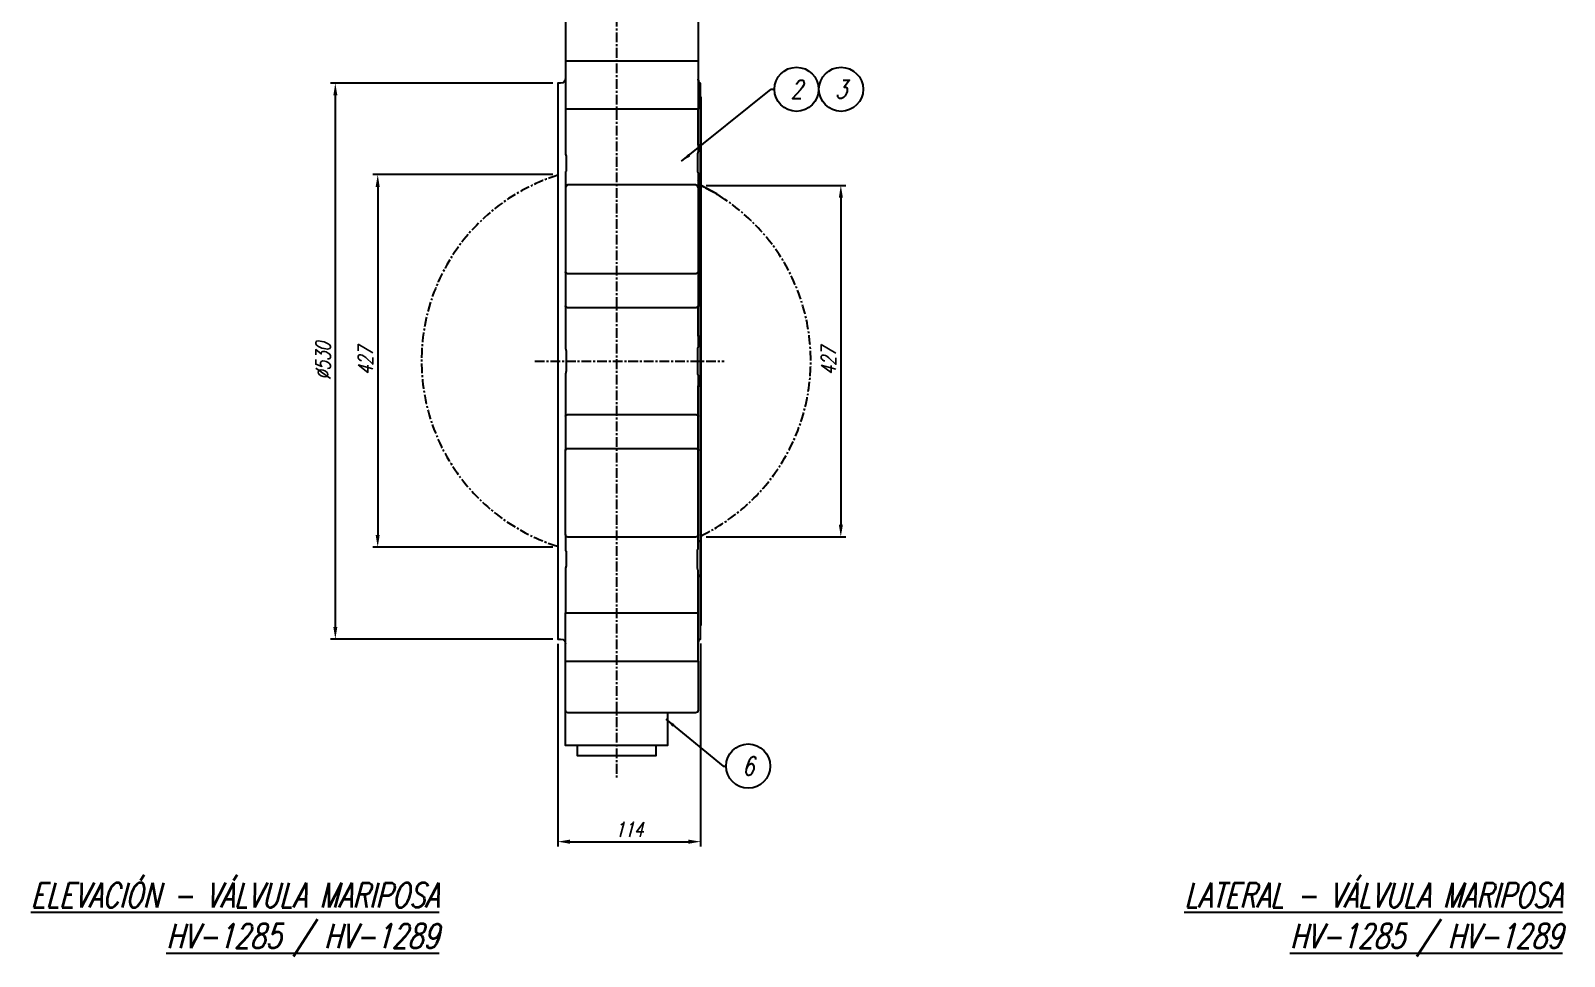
# Model space of a CAD drawing. Header units: millimetres. Extents: x 3426 to 5580, y 1375 to 2906.
# Drawn here: x 4330 to 5580, y 1375 to 2130 of the extents above; entities that cross this region are included whole.
import ezdxf
from ezdxf.enums import TextEntityAlignment as Align

# ---------------------------------------------------------------- set-up
doc = ezdxf.new("R2010")
doc.units = ezdxf.units.MM
doc.linetypes.add('CENTER', pattern=[50.8, 31.75, -6.35, 6.35, -6.35])
for name, color, linetype in [('IA-DIBUJO', 3, 'Continuous'), ('IA-DIM', 7, 'Continuous'), ('IA-EJES', 4, 'CENTER'), ('IA-SIMBOLS', 2, 'Continuous'), ('IA-TITLE', 6, 'Continuous')]:
    doc.layers.add(name, color=color, linetype=linetype)
doc.styles.add('ING-AMB', font='romans.shx', dxfattribs={"width": 0.75, "oblique": 15})
doc.styles.add('SALVADOR', font='romans.shx', dxfattribs={"width": 0.75, "oblique": 15})
doc.dimstyles.new('ING-AMB 4', dxfattribs={"dimscale": 4, "dimtxt": 3, "dimasz": 2.5, "dimexe": 1, "dimexo": 1, "dimgap": 1, "dimtad": 1, "dimdec": 0, "dimzin": 0, "dimdsep": 46, "dimtxsty": 'ING-AMB', "dimcen": 0.1, "dimclrd": 7, "dimclre": 7, "dimclrt": 2, "dimadec": 0, "dimazin": 0, "dimtfac": 1, "dimtdec": 0, "dimtmove": 0, "dimatfit": 0, "dimfxl": 1.25, "dimtolj": 1, "dimtzin": 0, "dimarcsym": 1})

# ---------------------------------------------------------------- blocks, each defined once
blk = doc.blocks.new('*D13')
at = {"layer": 'Defpoints', "color": 0, "transparency": 16777216}
for p in [(4759.5, 2087.2), (4578.1, 1633.6), (4759.5, 1633.6)]:
    blk.add_point(p, dxfattribs=at)
at = {"layer": 'IA-DIM', "color": 7, "lineweight": -2, "transparency": 16777216}
for p, q in [((4755.5, 2087.2), (4574.1, 2087.2)), ((4578.1, 2077.2), (4578.1, 1643.6)), ((4755.5, 1633.6), (4574.1, 1633.6))]:
    blk.add_line(p, q, dxfattribs=at)
at = {"layer": 'IA-DIM', "color": 7, "transparency": 16777216}
for points in [[(4576.5, 2077.2), (4579.8, 2077.2), (4578.1, 2087.2)], [(4576.5, 1643.6), (4579.8, 1643.6), (4578.1, 1633.6)]]:
    blk.add_solid(points, dxfattribs=at)
at = {"layer": 'IA-DIM', "color": 2, "transparency": 16777216, "insert": (4568.1, 1860.4), "char_height": 12, "attachment_point": 5, "rotation": 90, "style": 'ING-AMB'}
blk.add_mtext('\\A1;%%C530', dxfattribs=at)
blk = doc.blocks.new('*D14')
at = {"layer": 'Defpoints', "color": 0, "transparency": 16777216}
for p in [(4876.4, 2003.8), (4876.4, 1717), (4990.3, 1717)]:
    blk.add_point(p, dxfattribs=at)
at = {"layer": 'IA-DIM', "color": 7, "lineweight": -2, "transparency": 16777216}
for p, q in [((4880.4, 2003.8), (4994.3, 2003.8)), ((4990.3, 1993.8), (4990.3, 1727)), ((4880.4, 1717), (4994.3, 1717))]:
    blk.add_line(p, q, dxfattribs=at)
at = {"layer": 'IA-DIM', "color": 7, "transparency": 16777216}
for points in [[(4988.7, 1993.8), (4992, 1993.8), (4990.3, 2003.8)], [(4988.7, 1727), (4992, 1727), (4990.3, 1717)]]:
    blk.add_solid(points, dxfattribs=at)
at = {"layer": 'IA-DIM', "color": 2, "transparency": 16777216, "insert": (4980.3, 1860.4), "char_height": 12, "attachment_point": 5, "rotation": 90, "style": 'ING-AMB'}
blk.add_mtext('\\A1;427', dxfattribs=at)
blk = doc.blocks.new('*D15')
at = {"layer": 'Defpoints', "color": 0, "transparency": 16777216}
for p in [(4759.5, 2012.6), (4612.7, 1708.6), (4759.5, 1708.6)]:
    blk.add_point(p, dxfattribs=at)
at = {"layer": 'IA-DIM', "color": 7, "lineweight": -2, "transparency": 16777216}
for p, q in [((4755.5, 2012.6), (4608.7, 2012.6)), ((4612.7, 2002.6), (4612.7, 1718.6)), ((4755.5, 1708.6), (4608.7, 1708.6))]:
    blk.add_line(p, q, dxfattribs=at)
at = {"layer": 'IA-DIM', "color": 7, "transparency": 16777216}
for points in [[(4611, 2002.6), (4614.3, 2002.6), (4612.7, 2012.6)], [(4611, 1718.6), (4614.3, 1718.6), (4612.7, 1708.6)]]:
    blk.add_solid(points, dxfattribs=at)
at = {"layer": 'IA-DIM', "color": 2, "transparency": 16777216, "insert": (4602.7, 1860.6), "char_height": 12, "attachment_point": 5, "rotation": 90, "style": 'ING-AMB'}
blk.add_mtext('\\A1;427', dxfattribs=at)
blk = doc.blocks.new('*D18')
at = {"layer": 'Defpoints', "color": 0, "transparency": 16777216}
for p in [(4759.5, 1633.6), (4876, 1634), (4876, 1468.3)]:
    blk.add_point(p, dxfattribs=at)
at = {"layer": 'IA-DIM', "color": 7, "lineweight": -2, "transparency": 16777216}
for p, q in [((4759.5, 1629.6), (4759.5, 1464.3)), ((4876, 1630), (4876, 1464.3)), ((4769.5, 1468.3), (4866, 1468.3))]:
    blk.add_line(p, q, dxfattribs=at)
at = {"layer": 'IA-DIM', "color": 7, "transparency": 16777216}
for points in [[(4769.5, 1470), (4769.5, 1466.6), (4759.5, 1468.3)], [(4866, 1470), (4866, 1466.6), (4876, 1468.3)]]:
    blk.add_solid(points, dxfattribs=at)
at = {"layer": 'IA-DIM', "color": 2, "transparency": 16777216, "insert": (4817.7, 1478.3), "char_height": 12, "width": 67.152, "attachment_point": 5, "style": 'ING-AMB'}
blk.add_mtext('\\A1;114', dxfattribs=at)
blk = doc.blocks.new('EJE')
blk.add_circle((0, 6), 6)
at = {"style": 'SALVADOR', "oblique": 15, "width": 0.75}
blk.add_attdef('N', text='', height=5, dxfattribs=at).set_placement((0, 6), align=Align.MIDDLE)

msp = doc.modelspace()

# ---------------------------------------------------------------- linework, layer by layer
at = {"layer": 'IA-DIBUJO'}
for points in [[(4765.9, 2145.4), (4765.9, 2037.5), (4765.9, 2029.4), (4766.3, 2027.6), (4766.3, 2015.5), (4765.9, 2014.8), (4765.9, 2008.6), (4765.9, 2002), (4765.9, 1880.9), (4765.9, 1871), (4766.3, 1868.5), (4766.3, 1852.4), (4765.9, 1849.8), (4765.9, 1839.9), (4765.9, 1815.4), (4765.9, 1815.8), (4766.3, 1816.2), (4766.7, 1816.5), (4767, 1816.5), (4767.4, 1816.9), (4767.7, 1816.9), (4871.7, 1816.9), (4872.4, 1816.9), (4872.8, 1816.5), (4873.1, 1816.5), (4873.5, 1816.2), (4873.9, 1815.8), (4873.9, 1815.4), (4873.9, 1839.9), (4873.9, 1840.3), (4876, 1840.3)], [(4873.9, 2145.4), (4873.9, 2066)], [(4873.9, 2105.1), (4871.7, 2105.1), (4767.7, 2105.1), (4765.9, 2105.1)], [(4765.9, 2091.2), (4765.2, 2089), (4763.8, 2087.6), (4761.6, 2087.2), (4759.5, 2087.2), (4759.5, 1633.6), (4761.6, 1633.6), (4763.8, 1633.3), (4765.2, 1631.8), (4765.9, 1629.6)], [(4876, 2086.8), (4875.7, 2086.8), (4875.3, 2087.2), (4874.9, 2087.6), (4874.9, 2087.9), (4874.6, 2088.3), (4874.6, 2088.7), (4874.2, 2089), (4874.2, 2089.4), (4873.9, 2089.8), (4873.9, 2090.5)], [(4765.9, 1718.9), (4765.9, 1712.3), (4765.9, 1706.1), (4766.3, 1705.3), (4766.3, 1693.3), (4765.9, 1691.4), (4765.9, 1683.4), (4765.9, 1654.9), (4767.7, 1654.9), (4871.7, 1654.9), (4873.9, 1654.9), (4873.9, 1683.4), (4873.9, 1684.1), (4874.2, 1684.5), (4874.6, 1684.9), (4874.6, 1685.2), (4874.9, 1685.6), (4875.3, 1685.9), (4875.7, 1685.9), (4876, 1686.3), (4876, 1714.5), (4876, 1840.3), (4876, 1880.5), (4876, 2006.4), (4876, 2034.5), (4876, 2086.8), (4876, 2087.2)], [(4876, 2034.5), (4875.7, 2034.9), (4875.3, 2034.9), (4874.9, 2035.3), (4874.9, 2035.6), (4874.6, 2035.6), (4874.6, 2036), (4874.2, 2036.4), (4873.9, 2036.7), (4873.9, 2037.5), (4873.9, 2066), (4871.7, 2066), (4767.7, 2066), (4765.9, 2066)], [(4876, 1645), (4876.4, 1645.3), (4876.4, 2075.5), (4876, 2075.9)], [(4873.9, 2037.5), (4873.9, 2031.6), (4873.5, 2029.4), (4873.5, 2014.8), (4873.9, 2013.7), (4873.9, 2008.6), (4873.9, 1905.4)], [(4873.9, 2002), (4873.5, 2003.4), (4871.7, 2004.2), (4767.7, 2004.2), (4766.3, 2003.4), (4765.9, 2002)], [(4896.5, 1991.7), (4889.3, 1996.9), (4876.4, 2003.8)], [(4873.9, 1933.2), (4873.9, 1932.8), (4873.5, 1932.5), (4873.1, 1932.1), (4872.8, 1932.1), (4872.4, 1931.7), (4871.7, 1931.7), (4767.7, 1931.7), (4767.4, 1931.7), (4767, 1932.1), (4766.7, 1932.1), (4766.3, 1932.5), (4765.9, 1932.8), (4765.9, 1933.2)], [(4876, 1880.5), (4874.2, 1880.5), (4873.9, 1880.9), (4873.9, 1905.4), (4873.9, 1905), (4873.5, 1904.7), (4873.1, 1904.3), (4872.8, 1904.3), (4872.4, 1903.9), (4871.7, 1903.9), (4767.7, 1903.9), (4767.4, 1903.9), (4767, 1904.3), (4766.7, 1904.3), (4766.3, 1904.7), (4765.9, 1905), (4765.9, 1905.4)], [(4873.9, 1880.9), (4873.9, 1872.1), (4873.5, 1871), (4873.5, 1849.8), (4873.9, 1848.7), (4873.9, 1839.9)], [(4765.9, 1815.4), (4765.9, 1787.6)], [(4873.9, 1718.9), (4873.9, 1815.4)], [(4873.9, 1683.4), (4873.9, 1689.2), (4873.5, 1691.4), (4873.5, 1706.1), (4873.9, 1707.2), (4873.9, 1712.3), (4873.9, 1718.9), (4873.5, 1717.4), (4871.7, 1716.7), (4767.7, 1716.7), (4766.3, 1717.4), (4765.9, 1718.9), (4765.9, 1787.6), (4765.9, 1788.4), (4766.3, 1788.4), (4766.7, 1788.7), (4767, 1789.1), (4767.7, 1789.1), (4871.7, 1789.1), (4872.8, 1789.1), (4873.1, 1788.7), (4873.5, 1788.4), (4873.9, 1788.4), (4873.9, 1787.6)], [(4876, 1633.6), (4875.3, 1633.6), (4875.3, 1633.3), (4874.9, 1633.3), (4874.9, 1632.9), (4874.6, 1632.9), (4874.6, 1632.5), (4874.2, 1632.2), (4874.2, 1631.4), (4873.9, 1631.1), (4873.9, 1630.3), (4873.9, 1631.1), (4874.2, 1631.4), (4874.2, 1632.2), (4874.6, 1632.5), (4874.6, 1632.9), (4874.9, 1632.9), (4874.9, 1633.3), (4875.3, 1633.3), (4875.3, 1633.6), (4875.7, 1633.6), (4876, 1633.6), (4876, 1634), (4876, 1686.3)], [(4765.9, 1615.7), (4767.7, 1615.7), (4871.7, 1615.7), (4873.9, 1615.7), (4873.9, 1575.5), (4873.5, 1574), (4871.7, 1573.3), (4767.7, 1573.3), (4766.3, 1574), (4765.9, 1575.5), (4765.9, 1654.9)], [(4873.9, 1615.7), (4873.9, 1654.9)], [(4849, 1573.3), (4849, 1546.9), (4841.5, 1546.9), (4839, 1546.9), (4765.9, 1546.9), (4765.9, 1575.5)], [(4775.3, 1546.9), (4775.3, 1538.5), (4839.7, 1538.5), (4839.7, 1546.9)]]:
    msp.add_lwpolyline(points, dxfattribs=at)
msp.add_lwpolyline([(4876, 2087.2), (4875.3, 2087.2), (4875.3, 2087.6), (4874.9, 2087.6), (4874.9, 2087.9), (4874.6, 2087.9), (4874.6, 2088.3), (4874.2, 2088.7), (4874.2, 2089.4), (4873.9, 2089.8), (4873.9, 2090.5), (4873.9, 2089.8), (4874.2, 2089.4), (4874.2, 2088.7), (4874.6, 2088.3), (4874.9, 2087.9), (4874.9, 2087.6), (4875.3, 2087.6), (4875.3, 2087.2)], close=True, dxfattribs=at)
for centre, radius, start, end in [((4878, 2010.5), 4.62, 205.0666, 243.977), ((4878, 1710.3), 4.6, 115.9244, 154.9524)]:
    msp.add_arc(centre, radius, start, end, dxfattribs=at)
at = {"layer": 'IA-EJES', "ltscale": 0.25}
for points in [[(4807.3, 2496.9), (4807.3, 1519.1)], [(4740.8, 1860.4), (4895.1, 1860.4)]]:
    msp.add_lwpolyline(points, dxfattribs=at)
for start, end in [(107.4469, 252.5531), (295.8984, 64.2459)]:
    msp.add_arc((4807.1, 1860.7), 158.7, start, end, dxfattribs=at)

# ---------------------------------------------------------------- block references
at = {"layer": 'IA-SIMBOLS', "xscale": 3, "yscale": 3, "zscale": 3}
for p, values in [((4954.2, 2064.2), {'N': '2'}), ((4990.5, 2064.2), {'N': '3'}), ((4914.8, 1512), {'N': '6'})]:
    msp.add_blockref('EJE', p, dxfattribs=at).add_auto_attribs(values)

# ---------------------------------------------------------------- texts
at = {"layer": 'IA-TITLE', "char_height": 20, "attachment_point": 3, "style": 'ING-AMB'}
for s, insert in [('{\\LELEVACIÓN - VÁLVULA MARIPOSA\\PHV-1285 / HV-1289}', (4662.7, 1434.7, 240.4)), ('{\\LLATERAL - VÁLVULA MARIPOSA\\PHV-1285 / HV-1289}', (5578.9, 1434.7, 240.4))]:
    msp.add_mtext_dynamic_manual_height_columns(s, width=1533.757, gutter_width=250, heights=[0], dxfattribs=dict(at, insert=insert))

# ---------------------------------------------------------------- dimensions: what is measured, and where the dimension line sits
at = {"layer": 'IA-DIM'}
for base, p1, p2, text, picture, middle in [((4578.1, 1633.6), (4759.5, 2087.2), (4759.5, 1633.6), '%%C530', '*D13', (4568.1, 1860.4)), ((4612.7, 1708.6), (4759.5, 2012.6), (4759.5, 1708.6), '427', '*D15', (4602.7, 1860.6)), ((4990.3, 1717), (4876.4, 2003.8), (4876.4, 1717), '427', '*D14', (4980.3, 1860.4))]:
    dim = msp.add_linear_dim(base=base, p1=p1, p2=p2, angle=90, text=text, dimstyle='ING-AMB 4', override={"dimpost": '\\X'}, dxfattribs=at)
    dim.commit()
    dim.dimension.update_dxf_attribs({"geometry": picture, "text_midpoint": middle})
dim = msp.add_linear_dim(base=(4876, 1468.3), p1=(4759.5, 1633.6), p2=(4876, 1634), text='114', dimstyle='ING-AMB 4', override={"dimpost": '\\X'}, dxfattribs=at)
dim.commit()
dim.dimension.update_dxf_attribs({"geometry": '*D18', "text_midpoint": (4817.7, 1478.3)})

# ---------------------------------------------------------------- leaders
for points in [[(4860.5, 2023.5), (4933.5, 2082.2), (4935.9, 2082.2)], [(4847.7, 1568.2), (4894.4, 1530), (4896.8, 1530)]]:
    msp.add_leader(points, dimstyle='ING-AMB 4', override={"dimasz": 2}, dxfattribs=at)

doc.saveas('drawing.dxf')
